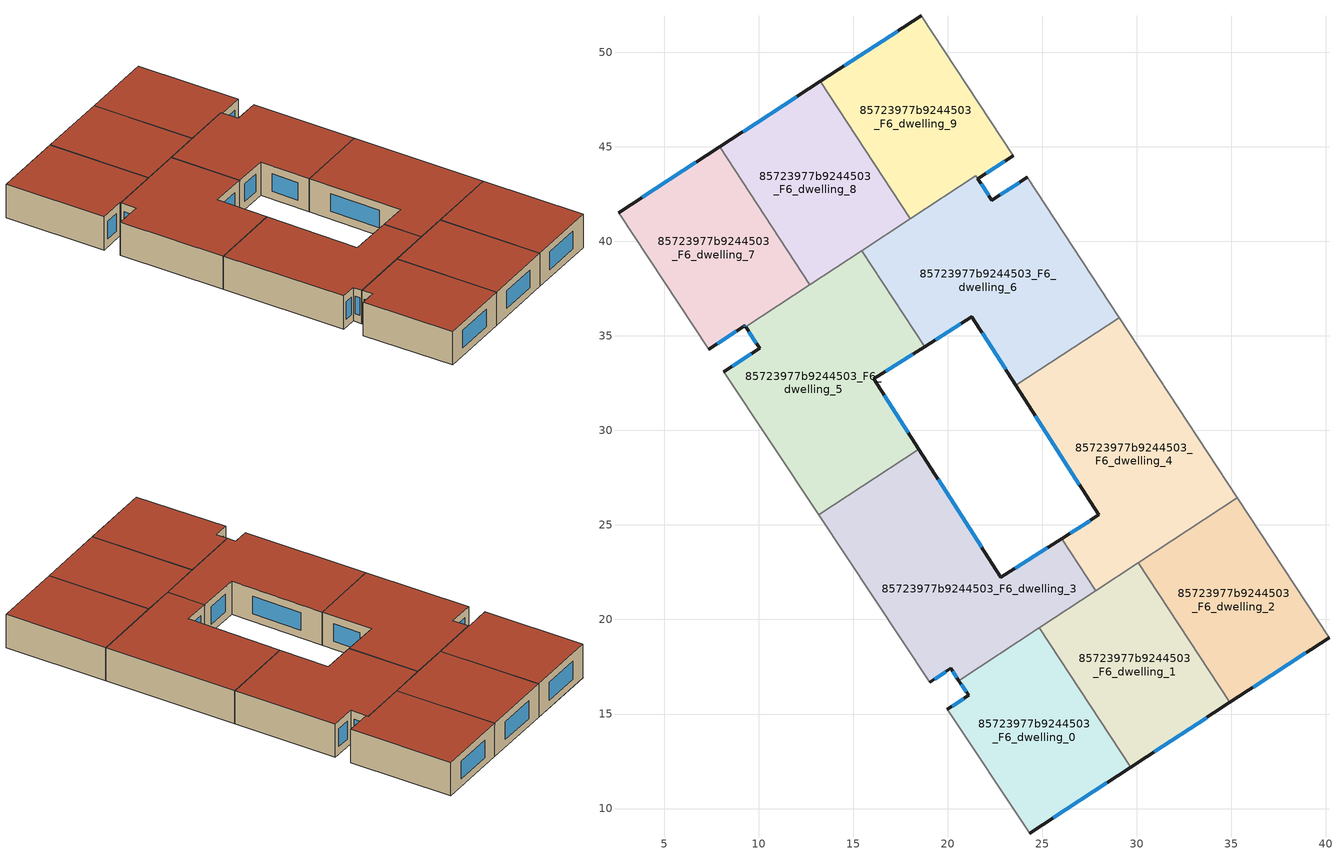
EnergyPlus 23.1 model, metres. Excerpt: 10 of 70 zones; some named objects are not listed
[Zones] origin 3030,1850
85723977b9244503_F6_dwelling_0
 floor to 85723977b9244503_F5_dwelling_0 (EU_floor_Construction): 24.84,19.56 29.67,12.19 24.32,8.69 19.98,15.25 21.1,15.99 20.58,16.77 z18
 wall outside (EU_wall_Construction): 20.59,16.77 21.1,15.99 19.98,15.25 / 24.32,8.69 29.67,12.19 z18:21
 wall adiabatic (EU_wall_Construction): 19.98,15.25 24.32,8.69 z18:21
 wall to 85723977b9244503_F6_dwelling_1 (EU_wall_Construction): 29.67,12.19 24.84,19.56 z18:21
 wall to 85723977b9244503_F6_dwelling_3 (EU_wall_Construction): 24.84,19.56 20.59,16.77 z18:21
 window (EU_Window_Construction): 20.71,16.59 20.98,16.17 / 25.58,9.51 28.42,11.37 / 20.84,15.81 20.24,15.42 z18.7:20.3
 roof outside (EU_roof_Construction): 29.67,12.19 24.84,19.56 20.59,16.77 21.1,15.99 19.98,15.25 24.32,8.69 z21
85723977b9244503_F6_dwelling_1
 floor to 85723977b9244503_F5_dwelling_1 (EU_floor_Construction): 30.08,23 34.92,15.62 29.67,12.19 24.84,19.56 z18
 wall outside (EU_wall_Construction): 29.67,12.19 34.92,15.62 z18:21
 wall to 85723977b9244503_F6_dwelling_2 (EU_wall_Construction): 34.92,15.62 30.08,23 z18:21
 wall to 85723977b9244503_F6_dwelling_4 (EU_wall_Construction): 30.08,23 27.82,21.51 z18:21
 wall to 85723977b9244503_F6_dwelling_3 (EU_wall_Construction): 27.82,21.51 24.84,19.56 z18:21
 window (EU_Window_Construction): 30.91,12.99 33.69,14.81 z18.7:20.3
 roof outside (EU_roof_Construction): 34.92,15.62 30.08,23 24.84,19.56 29.67,12.19 z21
85723977b9244503_F6_dwelling_2
 floor to 85723977b9244503_F5_dwelling_2 (EU_floor_Construction): 35.32,26.43 40.16,19.04 34.92,15.62 30.08,23 z18
 wall outside (EU_wall_Construction): 34.92,15.62 40.16,19.04 z18:21
 wall adiabatic (EU_wall_Construction): 40.16,19.04 35.32,26.43 z18:21
 wall to 85723977b9244503_F6_dwelling_4 (EU_wall_Construction): 35.32,26.43 30.08,23 z18:21
 window (EU_Window_Construction): 36.15,16.42 38.93,18.24 z18.7:20.3
 roof outside (EU_roof_Construction): 40.16,19.04 35.32,26.43 30.08,23 34.92,15.62 z21
85723977b9244503_F6_dwelling_3
 floor to 85723977b9244503_F5_dwelling_3 (EU_floor_Construction): 26.01,24.27 27.82,21.51 20.58,16.77 20.16,17.41 19.03,16.67 13.16,25.54 18.46,29.01 22.8,22.23 z18
 wall outside (EU_wall_Construction): 26.02,24.27 22.8,22.23 18.47,29.01 / 19.03,16.67 20.16,17.41 20.59,16.77 z18:21
 wall adiabatic (EU_wall_Construction): 13.16,25.54 19.03,16.67 z18:21
 wall to 85723977b9244503_F6_dwelling_5 (EU_wall_Construction): 18.46,29.01 13.16,25.54 z18:21
 wall to 85723977b9244503_F6_dwelling_4 (EU_wall_Construction): 27.82,21.51 26.01,24.27 z18:21
 window (EU_Window_Construction): 21.78,23.82 19.48,27.42 / 25.26,23.79 23.56,22.71 / 20.26,17.26 20.49,16.92 / 19.3,16.84 19.9,17.24 z18.7:20.3
 roof outside (EU_roof_Construction): 27.82,21.51 26.02,24.27 22.8,22.23 18.47,29.01 13.16,25.54 19.03,16.67 20.16,17.41 20.59,16.77 z21
85723977b9244503_F6_dwelling_4
 floor to 85723977b9244503_F5_dwelling_4 (EU_floor_Construction): 29.07,35.96 35.32,26.43 27.82,21.51 26.01,24.27 27.99,25.53 23.6,32.38 z18
 wall outside (EU_wall_Construction): 23.6,32.38 27.99,25.53 26.02,24.27 z18:21
 wall adiabatic (EU_wall_Construction): 35.32,26.43 29.07,35.96 z18:21
 wall to 85723977b9244503_F6_dwelling_6 (EU_wall_Construction): 29.07,35.96 23.6,32.38 z18:21
 window (EU_Window_Construction): 24.63,30.77 26.96,27.13 / 27.52,25.23 26.48,24.57 z18.7:20.3
 roof outside (EU_roof_Construction): 35.32,26.43 29.07,35.96 23.6,32.38 27.99,25.53 26.02,24.27 27.82,21.51 z21
85723977b9244503_F6_dwelling_5
 floor to 85723977b9244503_F5_dwelling_5 (EU_floor_Construction): 15.44,39.5 18.77,34.42 16.09,32.72 18.46,29.01 13.16,25.54 8.16,33.1 10.06,34.35 9.31,35.49 z18
 wall outside (EU_wall_Construction): 9.31,35.49 10.06,34.35 8.16,33.1 / 18.47,29.01 16.09,32.72 18.77,34.42 z18:21
 wall adiabatic (EU_wall_Construction): 8.16,33.1 13.16,25.54 z18:21
 wall to 85723977b9244503_F6_dwelling_6 (EU_wall_Construction): 18.77,34.42 15.44,39.5 z18:21
 wall to 85723977b9244503_F6_dwelling_7 (EU_wall_Construction): 12.7,37.71 9.31,35.49 z18:21
 wall to 85723977b9244503_F6_dwelling_8 (EU_wall_Construction): 15.44,39.51 12.7,37.71 z18:21
 window (EU_Window_Construction): 9.61,34.06 8.6,33.39 / 9.48,35.22 9.88,34.62 / 16.72,33.12 18.14,34.02 / 17.91,29.88 16.65,31.85 z18.7:20.3
 roof outside (EU_roof_Construction): 18.47,29.01 16.09,32.72 18.77,34.42 15.44,39.5 9.31,35.49 10.06,34.35 8.16,33.1 13.16,25.54 z21
85723977b9244503_F6_dwelling_6
 floor to 85723977b9244503_F5_dwelling_6 (EU_floor_Construction): 24.21,43.39 29.07,35.96 23.6,32.38 21.27,36.01 18.77,34.42 15.44,39.5 21.48,43.47 22.34,42.17 z18
 wall outside (EU_wall_Construction): 18.77,34.42 21.27,36.01 23.6,32.38 / 24.21,43.39 22.34,42.17 21.59,43.3 z18:21
 wall adiabatic (EU_wall_Construction): 29.07,35.96 24.21,43.39 z18:21
 wall to 85723977b9244503_F6_dwelling_9 (EU_wall_Construction): 21.59,43.31 21.48,43.47 18.02,41.19 z18:21
 wall to 85723977b9244503_F6_dwelling_8 (EU_wall_Construction): 18.02,41.19 15.44,39.51 z18:21
 window (EU_Window_Construction): 19.36,34.8 20.69,35.64 / 22.16,42.43 21.77,43.04 / 23.77,43.1 22.78,42.45 / 21.82,35.16 23.05,33.23 z18.7:20.3
 roof outside (EU_roof_Construction): 29.07,35.96 24.21,43.39 22.34,42.17 21.59,43.3 21.48,43.47 15.44,39.5 18.77,34.42 21.27,36.01 23.6,32.38 z21
85723977b9244503_F6_dwelling_7
 floor to 85723977b9244503_F5_dwelling_7 (EU_floor_Construction): 7.93,44.99 12.7,37.71 9.31,35.49 9.27,35.54 7.37,34.28 2.59,41.51 z18
 wall outside (EU_wall_Construction): 7.37,34.28 9.27,35.54 9.31,35.49 / 7.93,44.99 2.59,41.51 z18:21
 wall adiabatic (EU_wall_Construction): 2.59,41.51 7.37,34.28 z18:21
 wall to 85723977b9244503_F6_dwelling_8 (EU_wall_Construction): 12.7,37.71 7.93,44.99 z18:21
 window (EU_Window_Construction): 9.28,35.52 9.3,35.5 / 7.81,34.58 8.83,35.24 / 6.68,44.17 3.84,42.32 z18.7:20.3
 roof outside (EU_roof_Construction): 12.7,37.71 7.93,44.99 2.59,41.51 7.37,34.28 9.27,35.54 9.31,35.49 z21
85723977b9244503_F6_dwelling_8
 floor to 85723977b9244503_F5_dwelling_8 (EU_floor_Construction): 13.26,48.46 18.02,41.2 12.7,37.71 7.93,44.99 z18
 wall outside (EU_wall_Construction): 13.26,48.46 7.93,44.99 z18:21
 wall to 85723977b9244503_F6_dwelling_9 (EU_wall_Construction): 18.02,41.2 13.26,48.46 z18:21
 window (EU_Window_Construction): 12.01,47.64 9.18,45.8 z18.7:20.3
 roof outside (EU_roof_Construction): 18.02,41.2 13.26,48.46 7.93,44.99 12.7,37.71 z21
85723977b9244503_F6_dwelling_9
 floor to 85723977b9244503_F5_dwelling_9 (EU_floor_Construction): 18.6,51.93 23.46,44.53 21.59,43.31 21.48,43.47 18.02,41.2 13.26,48.46 z18
 wall outside (EU_wall_Construction): 18.6,51.93 13.26,48.46 / 21.59,43.31 23.46,44.53 z18:21
 wall adiabatic (EU_wall_Construction): 23.46,44.53 18.6,51.93 z18:21
 window (EU_Window_Construction): 17.35,51.12 14.51,49.27 / 22.03,43.59 23.02,44.24 z18.7:20.3
 roof outside (EU_roof_Construction): 21.59,43.31 23.46,44.53 18.6,51.93 13.26,48.46 18.02,41.2 21.48,43.47 z21
[Building]
EU S2 Campaign: North Axis=0; Terrain=City; Solar Distribution=FullExterior
[Site:Location]
Budapest.Ferenc.Liszt.Intl.AP: Latitude=47.437; Longitude=19.256; Time Zone=1; Elevation=185
[SizingPeriod:WeatherFileDays]
AnnualSizingPeriod: Begin Month=1; Begin Day of Month=1; End Month=12; End Day of Month=31; Day of Week for Start Day=Monday; Use Weather File Daylight Saving Period=No; Use Weather File Rain and Snow Indicators=No
[MATERIAL]
EU_InternalMass_Material: Roughness=MediumRough; Thickness=0.1; Conductivity=1; Density=1800; Specific Heat=900; Thermal Absorptance=0.9; Solar Absorptance=0.7; Visible Absorptance=0.7
[MATERIAL:NOMASS] Roughness=MediumRough; Thermal Absorptance=0.9; Solar Absorptance=0.7; Visible Absorptance=0.7
Name | Thermal Resistance
EU_wall_NoMass | 0.832559
EU_roof_NoMass | 1.39638
EU_floor_NoMass | 0.872794
[WINDOWMATERIAL:SIMPLEGLAZINGSYSTEM]
EU_Window_SimpleGlazing: UFactor=2.79869; Solar Heat Gain Coefficient=0.75; Visible Transmittance=0.75
[CONSTRUCTION]
EU_wall_Construction: EU_wall_NoMass
EU_roof_Construction: EU_roof_NoMass
EU_floor_Construction: EU_floor_NoMass
EU_Window_Construction: EU_Window_SimpleGlazing
EU_InternalMass_Construction: EU_InternalMass_Material
[ZONE] Type=1; Multiplier=1; Ceiling Height=autocalculate; Floor Area=autocalculate; Part of Total Floor Area=Yes
Name | Volume
85723977b9244503_F6_dwelling_0 | 165.784
85723977b9244503_F6_dwelling_1 | 165.788
85723977b9244503_F6_dwelling_2; 85723977b9244503_F6_dwelling_7 | 165.791
85723977b9244503_F6_dwelling_3 | 248.673
85723977b9244503_F6_dwelling_4 | 248.69
85723977b9244503_F6_dwelling_5 | 248.689
85723977b9244503_F6_dwelling_6 | 247.394
85723977b9244503_F6_dwelling_8 | 165.787
85723977b9244503_F6_dwelling_9 | 167.079
[INTERNALMASS] Construction=EU_InternalMass_Construction
Name | Zone or ZoneList | Surface Area
85723977b9244503_F6_dwelling_0_EU_InternalMass | 85723977b9244503_F6_dwelling_0 | 55.2615
85723977b9244503_F6_dwelling_1_EU_InternalMass | 85723977b9244503_F6_dwelling_1 | 55.2627
85723977b9244503_F6_dwelling_2_EU_InternalMass | 85723977b9244503_F6_dwelling_2 | 55.2638
85723977b9244503_F6_dwelling_3_EU_InternalMass | 85723977b9244503_F6_dwelling_3 | 82.8911
85723977b9244503_F6_dwelling_4_EU_InternalMass | 85723977b9244503_F6_dwelling_4 | 82.8966
85723977b9244503_F6_dwelling_5_EU_InternalMass | 85723977b9244503_F6_dwelling_5 | 82.8963
85723977b9244503_F6_dwelling_6_EU_InternalMass | 85723977b9244503_F6_dwelling_6 | 82.4633
85723977b9244503_F6_dwelling_7_EU_InternalMass | 85723977b9244503_F6_dwelling_7 | 55.2638
85723977b9244503_F6_dwelling_8_EU_InternalMass | 85723977b9244503_F6_dwelling_8 | 55.2624
85723977b9244503_F6_dwelling_9_EU_InternalMass | 85723977b9244503_F6_dwelling_9 | 55.6926
[OTHEREQUIPMENT] Fuel Type=Electricity; Design Level Calculation Method=Watts/Area; Power per Zone Floor Area=1; Fraction Latent=0; Fraction Radiant=0; Fraction Lost=0; Carbon Dioxide Generation Rate=0; EndUse Subcategory=EU_Step8_InternalGains
Name | Zone or ZoneList or Space or SpaceList | Schedule
EU_Step8_InternalGain_85723977b9244503_F6_dwelling_0_f000 | 85723977b9244503_F6_dwelling_0 | EU_Step8_GainSchedule_85723977b9244503_F6_dwelling_0_f000
EU_Step8_InternalGain_85723977b9244503_F6_dwelling_1_f000 | 85723977b9244503_F6_dwelling_1 | EU_Step8_GainSchedule_85723977b9244503_F6_dwelling_1_f000
EU_Step8_InternalGain_85723977b9244503_F6_dwelling_2_f000 | 85723977b9244503_F6_dwelling_2 | EU_Step8_GainSchedule_85723977b9244503_F6_dwelling_2_f000
EU_Step8_InternalGain_85723977b9244503_F6_dwelling_3_f000 | 85723977b9244503_F6_dwelling_3 | EU_Step8_GainSchedule_85723977b9244503_F6_dwelling_3_f000
EU_Step8_InternalGain_85723977b9244503_F6_dwelling_4_f000 | 85723977b9244503_F6_dwelling_4 | EU_Step8_GainSchedule_85723977b9244503_F6_dwelling_4_f000
EU_Step8_InternalGain_85723977b9244503_F6_dwelling_5_f000 | 85723977b9244503_F6_dwelling_5 | EU_Step8_GainSchedule_85723977b9244503_F6_dwelling_5_f000
EU_Step8_InternalGain_85723977b9244503_F6_dwelling_6_f000 | 85723977b9244503_F6_dwelling_6 | EU_Step8_GainSchedule_85723977b9244503_F6_dwelling_6_f000
EU_Step8_InternalGain_85723977b9244503_F6_dwelling_7_f000 | 85723977b9244503_F6_dwelling_7 | EU_Step8_GainSchedule_85723977b9244503_F6_dwelling_7_f000
EU_Step8_InternalGain_85723977b9244503_F6_dwelling_8_f000 | 85723977b9244503_F6_dwelling_8 | EU_Step8_GainSchedule_85723977b9244503_F6_dwelling_8_f000
EU_Step8_InternalGain_85723977b9244503_F6_dwelling_9_f000 | 85723977b9244503_F6_dwelling_9 | EU_Step8_GainSchedule_85723977b9244503_F6_dwelling_9_f000
[ZONEVENTILATION:DESIGNFLOWRATE] Schedule=EU_AlwaysOn; Design Flow Rate Calculation Method=AirChanges/Hour; Air Changes per Hour=0.475469; Ventilation Type=Natural; Fan Pressure Rise=0; Fan Total Efficiency=1; Constant Term Coefficient=1; Temperature Term Coefficient=0; Velocity Term Coefficient=0; Velocity Squared Term Coefficient=0; Minimum Indoor Temperature=-100; Maximum Indoor Temperature=100; Delta Temperature=-100; Minimum Outdoor Temperature=-100; Maximum Outdoor Temperature=100; Maximum Wind Speed=40
Name | Zone or ZoneList or Space or SpaceList
EU_ConstantAir_85723977b9244503_F6_dwelling_0 | 85723977b9244503_F6_dwelling_0
EU_ConstantAir_85723977b9244503_F6_dwelling_1 | 85723977b9244503_F6_dwelling_1
EU_ConstantAir_85723977b9244503_F6_dwelling_2 | 85723977b9244503_F6_dwelling_2
EU_ConstantAir_85723977b9244503_F6_dwelling_3 | 85723977b9244503_F6_dwelling_3
EU_ConstantAir_85723977b9244503_F6_dwelling_4 | 85723977b9244503_F6_dwelling_4
EU_ConstantAir_85723977b9244503_F6_dwelling_5 | 85723977b9244503_F6_dwelling_5
EU_ConstantAir_85723977b9244503_F6_dwelling_6 | 85723977b9244503_F6_dwelling_6
EU_ConstantAir_85723977b9244503_F6_dwelling_7 | 85723977b9244503_F6_dwelling_7
EU_ConstantAir_85723977b9244503_F6_dwelling_8 | 85723977b9244503_F6_dwelling_8
EU_ConstantAir_85723977b9244503_F6_dwelling_9 | 85723977b9244503_F6_dwelling_9
[HVACTEMPLATE:ZONE:IDEALLOADSAIRSYSTEM] System Availability Schedule=EU_AlwaysOn; Maximum Heating Supply Air Temperature=50; Minimum Cooling Supply Air Temperature=13; Maximum Heating Supply Air Humidity Ratio=0.0156; Minimum Cooling Supply Air Humidity Ratio=0.0077; Heating Limit=NoLimit; Cooling Limit=NoLimit; Heating Availability Schedule=EU_AlwaysOn; Cooling Availability Schedule=EU_CoolingOff; Dehumidification Control Type=ConstantSensibleHeatRatio; Cooling Sensible Heat Ratio=0.7; Dehumidification Setpoint=60; Humidification Control Type=None; Humidification Setpoint=30; Outdoor Air Method=None; Outdoor Air Flow Rate per Person=0.00944; Outdoor Air Flow Rate per Zone Floor Area=0; Outdoor Air Flow Rate per Zone=0; Demand Controlled Ventilation Type=None; Outdoor Air Economizer Type=NoEconomizer; Heat Recovery Type=None; Sensible Heat Recovery Effectiveness=0.7; Latent Heat Recovery Effectiveness=0.65
Name | Template Thermostat
85723977b9244503_F6_dwelling_0 | EU_HeatOnly_85723977b9244503_F6_dwelling_0
85723977b9244503_F6_dwelling_1 | EU_HeatOnly_85723977b9244503_F6_dwelling_1
85723977b9244503_F6_dwelling_2 | EU_HeatOnly_85723977b9244503_F6_dwelling_2
85723977b9244503_F6_dwelling_3 | EU_HeatOnly_85723977b9244503_F6_dwelling_3
85723977b9244503_F6_dwelling_4 | EU_HeatOnly_85723977b9244503_F6_dwelling_4
85723977b9244503_F6_dwelling_5 | EU_HeatOnly_85723977b9244503_F6_dwelling_5
85723977b9244503_F6_dwelling_6 | EU_HeatOnly_85723977b9244503_F6_dwelling_6
85723977b9244503_F6_dwelling_7 | EU_HeatOnly_85723977b9244503_F6_dwelling_7
85723977b9244503_F6_dwelling_8 | EU_HeatOnly_85723977b9244503_F6_dwelling_8
85723977b9244503_F6_dwelling_9 | EU_HeatOnly_85723977b9244503_F6_dwelling_9
[SIZING:ZONE] Zone Cooling Design Supply Air Temperature Input Method=SupplyAirTemperature; Zone Cooling Design Supply Air Temperature=13; Zone Heating Design Supply Air Temperature Input Method=SupplyAirTemperature; Zone Heating Design Supply Air Temperature=50; Zone Cooling Design Supply Air Humidity Ratio=0.008; Zone Heating Design Supply Air Humidity Ratio=0.008; Cooling Design Air Flow Method=DesignDay; Cooling Design Air Flow Rate=0; Cooling Minimum Air Flow per Zone Floor Area=0.000762; Cooling Minimum Air Flow=0; Cooling Minimum Air Flow Fraction=0.2; Heating Design Air Flow Method=DesignDay; Heating Design Air Flow Rate=0; Heating Maximum Air Flow per Zone Floor Area=0.002032; Heating Maximum Air Flow=0.141576; Heating Maximum Air Flow Fraction=0.3; Account for Dedicated Outdoor Air System=No; Dedicated Outdoor Air System Control Strategy=NeutralSupplyAir; Dedicated Outdoor Air Low Setpoint Temperature for Design=autosize; Dedicated Outdoor Air High Setpoint Temperature for Design=autosize; Zone Load Sizing Method=Sensible Load Only No Latent Load; Zone Latent Cooling Design Supply Air Humidity Ratio Input Method=HumidityRatioDifference; Zone Cooling Design Supply Air Humidity Ratio Difference=0.005; Zone Latent Heating Design Supply Air Humidity Ratio Input Method=HumidityRatioDifference; Zone Humidification Design Supply Air Humidity Ratio Difference=0.005
85723977b9244503_F6_dwelling_0; 85723977b9244503_F6_dwelling_1; 85723977b9244503_F6_dwelling_2; 85723977b9244503_F6_dwelling_3; 85723977b9244503_F6_dwelling_4; 85723977b9244503_F6_dwelling_5; 85723977b9244503_F6_dwelling_6; 85723977b9244503_F6_dwelling_7; 85723977b9244503_F6_dwelling_8; 85723977b9244503_F6_dwelling_9
[SCHEDULE:CONSTANT]
Name | Hourly Value
EU_AlwaysOn | 1
EU_CoolingOff | 0
[SCHEDULE:FILE] Column Number=1; Rows to Skip at Top=0; Number of Hours of Data=8760; Column Separator=Comma; Interpolate to Timestep=No; Minutes per Item=60; Adjust Schedule for Daylight Savings=Yes
Name | File
EU_Step8_GainSchedule_85723977b9244503_F6_dwelling_0_f000 | ../../schedules/85723977b9244503/85723977b9244503_F6_dwelling_0_f000_gain.csv
EU_Step8_GainSchedule_85723977b9244503_F6_dwelling_1_f000 | ../../schedules/85723977b9244503/85723977b9244503_F6_dwelling_1_f000_gain.csv
EU_Step8_GainSchedule_85723977b9244503_F6_dwelling_2_f000 | ../../schedules/85723977b9244503/85723977b9244503_F6_dwelling_2_f000_gain.csv
EU_Step8_GainSchedule_85723977b9244503_F6_dwelling_3_f000 | ../../schedules/85723977b9244503/85723977b9244503_F6_dwelling_3_f000_gain.csv
EU_Step8_GainSchedule_85723977b9244503_F6_dwelling_4_f000 | ../../schedules/85723977b9244503/85723977b9244503_F6_dwelling_4_f000_gain.csv
EU_Step8_GainSchedule_85723977b9244503_F6_dwelling_5_f000 | ../../schedules/85723977b9244503/85723977b9244503_F6_dwelling_5_f000_gain.csv
EU_Step8_GainSchedule_85723977b9244503_F6_dwelling_6_f000 | ../../schedules/85723977b9244503/85723977b9244503_F6_dwelling_6_f000_gain.csv
EU_Step8_GainSchedule_85723977b9244503_F6_dwelling_7_f000 | ../../schedules/85723977b9244503/85723977b9244503_F6_dwelling_7_f000_gain.csv
EU_Step8_GainSchedule_85723977b9244503_F6_dwelling_8_f000 | ../../schedules/85723977b9244503/85723977b9244503_F6_dwelling_8_f000_gain.csv
EU_Step8_GainSchedule_85723977b9244503_F6_dwelling_9_f000 | ../../schedules/85723977b9244503/85723977b9244503_F6_dwelling_9_f000_gain.csv
